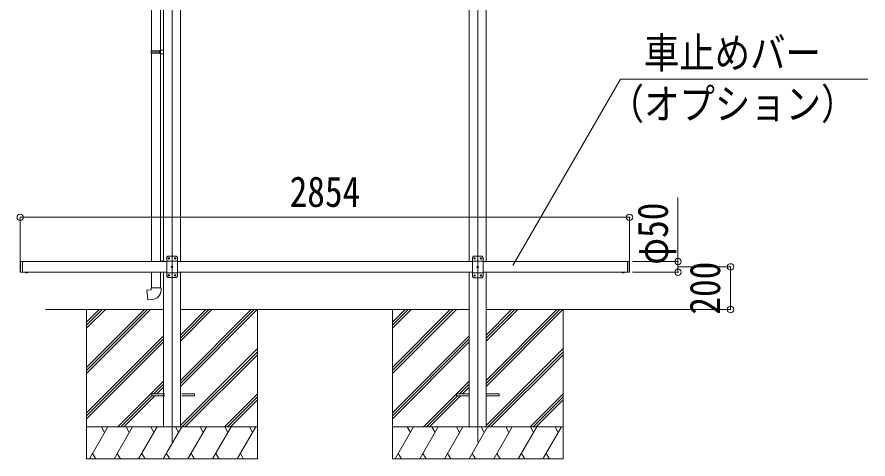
# Model space of a CAD drawing. Units: millimetres at full size, sheet at 1:30. Extents: x -8385 to 8479, y -5853 to 5787.
# Drawn here: x 689 to 4675, y -3710 to -1640 of the extents above; entities that cross this region are included whole.
import ezdxf
from ezdxf.enums import TextEntityAlignment as Align

# ---------------------------------------------------------------- set-up
doc = ezdxf.new("R2010")
doc.units = ezdxf.units.MM
doc.header["$LTSCALE"] = 30
doc.header["$PDMODE"] = 32
doc.header["$PDSIZE"] = 30
for name, color, linetype, lineweight in [('0-0_0', 7, 'Continuous', 9), ('0-1_本体', 4, 'Continuous', 9), ('0-2_部品', 7, 'Continuous', 9), ('0-4_TABLE1', 3, 'Continuous', 9), ('0-5_DIM1', 3, 'Continuous', 9), ('0-8_PARTS2', 2, 'Continuous', 9), ('0-A_寸法', 6, 'Continuous', 9)]:
    doc.layers.add(name, color=color, linetype=linetype, lineweight=lineweight)
doc.styles.add('ＭＳ ゴシック', font='')
doc.styles.get('ＭＳ ゴシック').set_extended_font_data('MS Gothic')

msp = doc.modelspace()

# ---------------------------------------------------------------- linework, layer by layer
at = {"layer": '0-0_0'}
for p, q in [((1375.27, -3010.5), (822.19, -3010.5)), ((1014.87, -3010.5), (1014.87, -3710.5)), ((1014.87, -3282), (1286.38, -3010.5)), ((1014.87, -3296.14), (1300.52, -3010.5)), ((1014.87, -3310.28), (1314.66, -3010.5)), ((1014.87, -3069.87), (1074.24, -3010.5)), ((1014.87, -3084.01), (1088.38, -3010.5)), ((1014.87, -3098.15), (1102.53, -3010.5)), ((1454.27, -3010.5), (2807.27, -3010.5)), ((1454.27, -3370.36), (1814.14, -3010.5)), ((1454.27, -3342.08), (1785.85, -3010.5)), ((1454.27, -3356.22), (1799.99, -3010.5)), ((1454.27, -3158.23), (1602, -3010.5)), ((1454.27, -3144.09), (1587.86, -3010.5)), ((1454.27, -3129.95), (1573.72, -3010.5)), ((1814.87, -3010.5), (1814.87, -3710.5)), ((2446.87, -3010.5), (2446.87, -3710.5)), ((2446.87, -3282), (2718.38, -3010.5)), ((2446.87, -3296.14), (2732.52, -3010.5)), ((2446.87, -3310.28), (2746.66, -3010.5)), ((2446.87, -3069.87), (2506.24, -3010.5)), ((2446.87, -3084.01), (2520.38, -3010.5)), ((2446.87, -3098.15), (2534.53, -3010.5)), ((2886.27, -3370.36), (3246.14, -3010.5)), ((2886.27, -3342.08), (3217.85, -3010.5)), ((2886.27, -3356.22), (3231.99, -3010.5)), ((2886.27, -3158.23), (3034, -3010.5)), ((2886.27, -3144.09), (3019.86, -3010.5)), ((2886.27, -3129.95), (3005.72, -3010.5)), ((2886.27, -3010.5), (3784.77, -3010.5)), ((3246.87, -3010.5), (3246.87, -3710.5)), ((1014.87, -3494.13), (1375.27, -3133.73)), ((1014.87, -3508.27), (1375.27, -3147.88)), ((2446.87, -3494.13), (2807.27, -3133.73)), ((2446.87, -3508.27), (2807.27, -3147.88)), ((1014.87, -3522.41), (1375.27, -3162.02)), ((2446.87, -3522.41), (2807.27, -3162.02)), ((1454.27, -3554.21), (1814.87, -3193.61)), ((1462.12, -3560.5), (1814.87, -3207.75)), ((1476.27, -3560.5), (1814.87, -3221.89)), ((2886.27, -3554.21), (3246.87, -3193.61)), ((2894.12, -3560.5), (3246.87, -3207.75)), ((2908.27, -3560.5), (3246.87, -3221.89)), ((1160.64, -3560.5), (1375.27, -3345.87)), ((2592.64, -3560.5), (2807.27, -3345.87)), ((1329.28, -3406), (1375.27, -3360.01)), ((1343.42, -3406), (1375.27, -3374.15)), ((2761.28, -3406), (2807.27, -3360.01)), ((2775.42, -3406), (2807.27, -3374.15)), ((1174.78, -3560.5), (1320.28, -3415)), ((1188.92, -3560.5), (1334.42, -3415)), ((1660.11, -3560.5), (1814.87, -3405.74)), ((1674.26, -3560.5), (1814.87, -3419.88)), ((2606.78, -3560.5), (2752.28, -3415)), ((2620.92, -3560.5), (2766.42, -3415)), ((3092.11, -3560.5), (3246.87, -3405.74)), ((3106.26, -3560.5), (3246.87, -3419.88)), ((1688.4, -3560.5), (1814.87, -3434.02)), ((3120.4, -3560.5), (3246.87, -3434.02)), ((1814.87, -3560.5), (1014.87, -3560.5)), ((1027.58, -3710.5), (1114.18, -3560.5)), ((1099.18, -3586.48), (1084.18, -3560.5)), ((1143.05, -3710.5), (1229.65, -3560.5)), ((1214.65, -3586.48), (1199.65, -3560.5)), ((1258.52, -3710.5), (1345.12, -3560.5)), ((1330.12, -3586.48), (1315.12, -3560.5)), ((1373.99, -3710.5), (1460.59, -3560.5)), ((1445.59, -3586.48), (1430.59, -3560.49)), ((1489.46, -3710.5), (1576.06, -3560.5)), ((1561.06, -3586.48), (1546.06, -3560.5)), ((1604.93, -3710.5), (1691.53, -3560.5)), ((1661.53, -3560.5), (1676.53, -3586.48)), ((1720.4, -3710.5), (1807, -3560.5)), ((1777, -3560.5), (1792, -3586.48)), ((3246.87, -3560.5), (2446.87, -3560.5)), ((2459.58, -3710.5), (2546.18, -3560.5)), ((2531.18, -3586.48), (2516.18, -3560.5)), ((2575.05, -3710.5), (2661.65, -3560.5)), ((2646.65, -3586.48), (2631.65, -3560.5)), ((2690.52, -3710.5), (2777.12, -3560.5)), ((2762.12, -3586.48), (2747.12, -3560.5)), ((2805.99, -3710.5), (2892.59, -3560.5)), ((2877.59, -3586.48), (2862.59, -3560.49)), ((2921.46, -3710.5), (3008.06, -3560.5)), ((2993.06, -3586.48), (2978.06, -3560.5)), ((3036.93, -3710.5), (3123.53, -3560.5)), ((3093.53, -3560.5), (3108.53, -3586.48)), ((3152.4, -3710.5), (3239, -3560.5)), ((3209, -3560.5), (3224, -3586.48)), ((1042.58, -3684.52), (1057.57, -3710.5)), ((1158.05, -3684.52), (1173.04, -3710.5)), ((1273.52, -3684.52), (1288.52, -3710.5)), ((1388.99, -3684.52), (1403.99, -3710.5)), ((1504.46, -3684.52), (1519.45, -3710.5)), ((1619.93, -3684.52), (1634.92, -3710.5)), ((1735.4, -3684.52), (1750.39, -3710.5)), ((2474.58, -3684.52), (2489.57, -3710.5)), ((2590.05, -3684.52), (2605.04, -3710.5)), ((2705.52, -3684.52), (2720.52, -3710.5)), ((2820.99, -3684.52), (2835.99, -3710.5)), ((2936.46, -3684.52), (2951.45, -3710.5)), ((3051.93, -3684.52), (3066.92, -3710.5)), ((3167.4, -3684.52), (3182.39, -3710.5)), ((1014.87, -3710.5), (1814.87, -3710.5)), ((2446.87, -3710.5), (3246.87, -3710.5))]:
    msp.add_line(p, q, dxfattribs=at)
at = {"layer": '0-1_本体'}
for p, q in [((1375.37, -398.04), (1375.37, -2785.49)), ((1454.37, -398.04), (1454.37, -2785.49)), ((2807.27, -398.04), (2807.27, -2785.5)), ((2886.27, -398.04), (2886.27, -2785.5)), ((1375.37, -2835.49), (1375.37, -3560.5)), ((1454.37, -2835.49), (1454.37, -3560.5)), ((2807.27, -2835.5), (2807.27, -3560.5)), ((2886.27, -2835.5), (2886.27, -3560.5))]:
    msp.add_line(p, q, dxfattribs=at)
at = {"layer": '0-2_部品'}
for p, q in [((1319.37, -710.55), (1319.37, -1797.74)), ((1361.37, -713.11), (1361.37, -1795.18)), ((1317.37, -1799.74), (1318.37, -1797.74)), ((1317.37, -1799.74), (1361.37, -1799.74)), ((1317.37, -1799.74), (1317.37, -1807.74)), ((1317.37, -1807.74), (1361.37, -1807.74)), ((1317.37, -1807.74), (1318.37, -1809.74)), ((1318.37, -1797.74), (1361.37, -1797.74)), ((1318.37, -1809.74), (1361.37, -1809.74)), ((1319.37, -1809.74), (1319.37, -2785.49)), ((1356.89, -1799.74), (1356.47, -1797.74)), ((1359.37, -1795.24), (1375.37, -1794.77)), ((1359.37, -1797.24), (1359.37, -1795.24)), ((1359.37, -1797.24), (1361.37, -1797.24)), ((1359.37, -1812.24), (1359.37, -1810.24)), ((1359.37, -1812.24), (1375.37, -1812.71)), ((1361.37, -1812.3), (1361.34, -2783.34)), ((1375.37, -1794.77), (1375.37, -1812.71)), ((1359.37, -2783.4), (1375.37, -2782.93)), ((1359.37, -2785.4), (1359.37, -2783.4)), ((1359.37, -2785.4), (1361.37, -2785.4)), ((1361.37, -2785.49), (1361.37, -2785.4)), ((1319.37, -2835.49), (1319.37, -2907.9)), ((1361.37, -2835.49), (1361.37, -2907.9)), ((1317.37, -2907.9), (1363.37, -2907.9)), ((1317.37, -2917.9), (1317.37, -2907.9)), ((1363.37, -2907.9), (1363.37, -2918.82))]:
    msp.add_line(p, q, dxfattribs=at)
at = {"layer": '0-2_部品', "color": 4}
for p, q in [((1320.68, -3406), (1320.68, -3415)), ((1320.68, -3406), (1381.07, -3406)), ((1320.68, -3415), (1381.07, -3415)), ((1460.07, -3406), (1520.68, -3406)), ((1460.07, -3415), (1520.68, -3415)), ((1520.68, -3406), (1520.68, -3415)), ((2746.87, -3406), (2746.87, -3415)), ((2746.87, -3406), (2807.27, -3406)), ((2746.87, -3415), (2807.27, -3415)), ((2886.27, -3406), (2946.87, -3406)), ((2886.27, -3415), (2946.87, -3415)), ((2946.87, -3406), (2946.87, -3415))]:
    msp.add_line(p, q, dxfattribs=at)
at = {"layer": '0-2_部品'}
for points in [[(1356.89, -1799.74), (1356.89, -1807.74), (1356.47, -1809.74)], [(1359.37, -1810.24), (1361.37, -1810.24), (1361.37, -1797.24)], [(1322.29, -2963.64), (1301.46, -2965.47), (1297.45, -2919.64), (1317.37, -2917.9)]]:
    msp.add_lwpolyline(points, dxfattribs=at)
msp.add_arc((1318.37, -2918.82), 45, 275, 0, dxfattribs=at)
at = {"layer": '0-4_TABLE1'}
for p, q in [((713.77, -2785.5), (1389.87, -2785.5)), ((1439.87, -2785.5), (2821.77, -2785.5)), ((2871.77, -2785.5), (3547.77, -2785.5)), ((713.77, -2835.5), (1389.87, -2835.5)), ((1439.87, -2835.5), (2821.77, -2835.5)), ((2871.77, -2835.5), (3547.77, -2835.5))]:
    msp.add_line(p, q, dxfattribs=at)
at = {"layer": '0-5_DIM1'}
for p, q in [((703.77, -2787.5), (703.77, -2833.5)), ((705.77, -2785.5), (705.77, -2835.5)), ((713.77, -2785.5), (713.77, -2835.5)), ((1394.87, -2760.5), (1389.87, -2765.5)), ((1389.87, -2765.5), (1389.87, -2855.5)), ((1439.87, -2783.2), (1389.87, -2783.2)), ((1434.87, -2760.5), (1394.87, -2760.5)), ((1398.61, -2770.08), (1397.77, -2770.08)), ((1401.13, -2770.92), (1401.97, -2770.92)), ((1428.61, -2770.08), (1427.77, -2770.08)), ((1431.13, -2770.92), (1431.97, -2770.92)), ((1434.87, -2760.5), (1439.87, -2765.5)), ((1439.87, -2855.5), (1439.87, -2765.5)), ((1534.67, -2785.5), (1534.67, -2785.4)), ((2826.87, -2761.02), (2821.87, -2766.02)), ((2821.87, -2766.02), (2821.87, -2856.02)), ((2871.87, -2783.72), (2821.87, -2783.72)), ((2866.87, -2761.02), (2826.87, -2761.02)), ((2830.61, -2770.6), (2829.77, -2770.6)), ((2833.13, -2771.44), (2833.97, -2771.44)), ((2860.61, -2770.6), (2859.77, -2770.6)), ((2863.13, -2771.44), (2863.97, -2771.44)), ((2866.87, -2761.02), (2871.87, -2766.02)), ((2871.87, -2856.02), (2871.87, -2766.02)), ((3547.77, -2785.5), (3547.77, -2835.5)), ((3547.77, -2785.5), (3555.77, -2785.5)), ((3555.77, -2785.5), (3555.77, -2835.5)), ((3557.77, -2787.5), (3555.77, -2785.5)), ((3557.77, -2787.5), (3557.77, -2833.5)), ((1413.61, -2810.08), (1412.77, -2810.08)), ((1416.13, -2810.92), (1416.97, -2810.92)), ((2845.61, -2810.6), (2844.77, -2810.6)), ((2848.13, -2811.44), (2848.97, -2811.44)), ((703.77, -2833.5), (705.77, -2835.5)), ((705.77, -2835.5), (715.77, -2835.5)), ((739.67, -2835.5), (727.87, -2835.5)), ((727.87, -2835.5), (727.87, -2836.01)), ((739.67, -2835.5), (727.87, -2835.5)), ((727.87, -2835.5), (727.87, -2836.01)), ((739.67, -2836.01), (727.87, -2836.01)), ((739.67, -2836.01), (727.87, -2836.01)), ((736.27, -2835.5), (731.27, -2835.5)), ((736.27, -2835.5), (731.27, -2835.5)), ((739.67, -2835.5), (739.67, -2836.01)), ((739.67, -2835.5), (739.67, -2836.01)), ((1439.87, -2837.8), (1389.87, -2837.8)), ((1394.87, -2860.5), (1389.87, -2855.5)), ((1394.87, -2860.5), (1434.87, -2860.5)), ((1398.61, -2850.08), (1397.77, -2850.08)), ((1401.13, -2850.92), (1401.97, -2850.92)), ((1428.61, -2850.08), (1427.77, -2850.08)), ((1431.13, -2850.92), (1431.97, -2850.92)), ((1434.87, -2860.5), (1439.87, -2855.5)), ((2871.87, -2838.32), (2821.87, -2838.32)), ((2826.87, -2861.02), (2821.87, -2856.02)), ((2826.87, -2861.02), (2866.87, -2861.02)), ((2830.61, -2850.6), (2829.77, -2850.6)), ((2833.13, -2851.44), (2833.97, -2851.44)), ((2860.61, -2850.6), (2859.77, -2850.6)), ((2863.13, -2851.44), (2863.97, -2851.44)), ((2866.87, -2861.02), (2871.87, -2856.02)), ((3521.87, -2835.5), (3533.67, -2835.5)), ((3521.87, -2835.5), (3521.87, -2836.01)), ((3521.87, -2836.01), (3533.67, -2836.01)), ((3525.27, -2835.5), (3530.27, -2835.5)), ((3533.67, -2835.5), (3533.67, -2836.01)), ((3547.77, -2835.5), (3555.77, -2835.5)), ((3557.77, -2833.5), (3555.77, -2835.5))]:
    msp.add_line(p, q, dxfattribs=at)
for points in [[(703.77, -2787.5), (705.77, -2785.5), (715.77, -2785.5)], [(1397.77, -2770.08), (1397.77, -2770.92), (1398.61, -2770.92)], [(1400.29, -2769.24), (1400.29, -2768.4), (1399.45, -2768.4), (1399.45, -2769.24)], [(1399.45, -2771.76), (1399.45, -2772.6), (1400.29, -2772.6), (1400.29, -2771.76)], [(1401.97, -2770.92), (1401.97, -2770.08), (1401.13, -2770.08)], [(1427.77, -2770.08), (1427.77, -2770.92), (1428.61, -2770.92)], [(1430.29, -2769.24), (1430.29, -2768.4), (1429.45, -2768.4), (1429.45, -2769.24)], [(1429.45, -2771.76), (1429.45, -2772.6), (1430.29, -2772.6), (1430.29, -2771.76)], [(1431.97, -2770.92), (1431.97, -2770.08), (1431.13, -2770.08)], [(2829.77, -2770.6), (2829.77, -2771.44), (2830.61, -2771.44)], [(2832.29, -2769.76), (2832.29, -2768.92), (2831.45, -2768.92), (2831.45, -2769.76)], [(2831.45, -2772.28), (2831.45, -2773.12), (2832.29, -2773.12), (2832.29, -2772.28)], [(2833.97, -2771.44), (2833.97, -2770.6), (2833.13, -2770.6)], [(2859.77, -2770.6), (2859.77, -2771.44), (2860.61, -2771.44)], [(2862.29, -2769.76), (2862.29, -2768.92), (2861.45, -2768.92), (2861.45, -2769.76)], [(2861.45, -2772.28), (2861.45, -2773.12), (2862.29, -2773.12), (2862.29, -2772.28)], [(2863.97, -2771.44), (2863.97, -2770.6), (2863.13, -2770.6)], [(1412.77, -2810.08), (1412.77, -2810.92), (1413.61, -2810.92)], [(1415.29, -2809.24), (1415.29, -2808.4), (1414.45, -2808.4), (1414.45, -2809.24)], [(1414.45, -2811.76), (1414.45, -2812.6), (1415.29, -2812.6), (1415.29, -2811.76)], [(1416.97, -2810.92), (1416.97, -2810.08), (1416.13, -2810.08)], [(2844.77, -2810.6), (2844.77, -2811.44), (2845.61, -2811.44)], [(2847.29, -2809.76), (2847.29, -2808.92), (2846.45, -2808.92), (2846.45, -2809.76)], [(2846.45, -2812.28), (2846.45, -2813.12), (2847.29, -2813.12), (2847.29, -2812.28)], [(2848.97, -2811.44), (2848.97, -2810.6), (2848.13, -2810.6)], [(731.32, -2838.21), (732.62, -2835.55), (733.77, -2834.93)], [(731.32, -2838.21), (732.62, -2835.55), (733.77, -2834.93)], [(736.22, -2838.21), (734.92, -2835.55), (733.77, -2834.93)], [(736.22, -2838.21), (734.92, -2835.55), (733.77, -2834.93)], [(1397.77, -2850.08), (1397.77, -2850.92), (1398.61, -2850.92)], [(1400.29, -2849.24), (1400.29, -2848.4), (1399.45, -2848.4), (1399.45, -2849.24)], [(1399.45, -2851.76), (1399.45, -2852.6), (1400.29, -2852.6), (1400.29, -2851.76)], [(1401.97, -2850.92), (1401.97, -2850.08), (1401.13, -2850.08)], [(1427.77, -2850.08), (1427.77, -2850.92), (1428.61, -2850.92)], [(1430.29, -2849.24), (1430.29, -2848.4), (1429.45, -2848.4), (1429.45, -2849.24)], [(1429.45, -2851.76), (1429.45, -2852.6), (1430.29, -2852.6), (1430.29, -2851.76)], [(1431.97, -2850.92), (1431.97, -2850.08), (1431.13, -2850.08)], [(2829.77, -2850.6), (2829.77, -2851.44), (2830.61, -2851.44)], [(2832.29, -2849.76), (2832.29, -2848.92), (2831.45, -2848.92), (2831.45, -2849.76)], [(2831.45, -2852.28), (2831.45, -2853.12), (2832.29, -2853.12), (2832.29, -2852.28)], [(2833.97, -2851.44), (2833.97, -2850.6), (2833.13, -2850.6)], [(2859.77, -2850.6), (2859.77, -2851.44), (2860.61, -2851.44)], [(2862.29, -2849.76), (2862.29, -2848.92), (2861.45, -2848.92), (2861.45, -2849.76)], [(2861.45, -2852.28), (2861.45, -2853.12), (2862.29, -2853.12), (2862.29, -2852.28)], [(2863.97, -2851.44), (2863.97, -2850.6), (2863.13, -2850.6)], [(3525.32, -2838.21), (3526.62, -2835.55), (3527.77, -2834.93)], [(3530.22, -2838.21), (3528.92, -2835.55), (3527.77, -2834.93)]]:
    msp.add_lwpolyline(points, dxfattribs=at)
for centre in [(1399.87, -2770.5), (1429.87, -2770.5), (2831.87, -2771.02), (2861.87, -2771.02), (1414.87, -2810.5), (2846.87, -2811.02), (1399.87, -2850.5), (1429.87, -2850.5), (2831.87, -2851.02), (2861.87, -2851.02)]:
    msp.add_circle(centre, 3.5, dxfattribs=at)
for centre, radius, start, end in [((1398.61, -2769.24), 0.84, 270, 0), ((1398.61, -2771.76), 0.84, 0, 90), ((1401.13, -2769.24), 0.84, 180, 270), ((1401.13, -2771.76), 0.84, 90, 180), ((1428.61, -2769.24), 0.84, 270, 0), ((1428.61, -2771.76), 0.84, 0, 90), ((1431.13, -2769.24), 0.84, 180, 270), ((1431.13, -2771.76), 0.84, 90, 180), ((2830.61, -2769.76), 0.84, 270, 0), ((2830.61, -2772.28), 0.84, 0, 90), ((2833.13, -2769.76), 0.84, 180, 270), ((2833.13, -2772.28), 0.84, 90, 180), ((2860.61, -2769.76), 0.84, 270, 0), ((2860.61, -2772.28), 0.84, 0, 90), ((2863.13, -2769.76), 0.84, 180, 270), ((2863.13, -2772.28), 0.84, 90, 180), ((1413.61, -2809.24), 0.84, 270, 0), ((1413.61, -2811.76), 0.84, 0, 90), ((1416.13, -2809.24), 0.84, 180, 270), ((1416.13, -2811.76), 0.84, 90, 180), ((2845.61, -2809.76), 0.84, 270, 0), ((2845.61, -2812.28), 0.84, 0, 90), ((2848.13, -2809.76), 0.84, 180, 270), ((2848.13, -2812.28), 0.84, 90, 180), ((733.77, -2830.58), 8.02, 222.61678, 317.38322), ((733.77, -2830.58), 8.02, 222.61678, 317.38322), ((1398.61, -2849.24), 0.84, 270, 0), ((1398.61, -2851.76), 0.84, 0, 90), ((1401.13, -2849.24), 0.84, 180, 270), ((1401.13, -2851.76), 0.84, 90, 180), ((1428.61, -2849.24), 0.84, 270, 0), ((1428.61, -2851.76), 0.84, 0, 90), ((1431.13, -2849.24), 0.84, 180, 270), ((1431.13, -2851.76), 0.84, 90, 180), ((2830.61, -2849.76), 0.84, 270, 0), ((2830.61, -2852.28), 0.84, 0, 90), ((2833.13, -2849.76), 0.84, 180, 270), ((2833.13, -2852.28), 0.84, 90, 180), ((2860.61, -2849.76), 0.84, 270, 0), ((2860.61, -2852.28), 0.84, 0, 90), ((2863.13, -2849.76), 0.84, 180, 270), ((2863.13, -2852.28), 0.84, 90, 180), ((3527.77, -2830.58), 8.02, 222.61678, 317.38322)]:
    msp.add_arc(centre, radius, start, end, dxfattribs=at)
at = {"layer": '0-8_PARTS2'}
for p, q in [((1414.77, 31.67), (1414.77, -3631.79)), ((2846.77, 31.67), (2846.77, -3631.79))]:
    msp.add_line(p, q, dxfattribs=at)
at = {"layer": '0-A_寸法'}
for p, q in [((3010.48, -2804.44), (3514.89, -1930.78)), ((3514.89, -1930.78), (4674.79, -1930.78)), ((3784.77, -2785.5), (3784.77, -2485.5)), ((703.77, -2578.19), (703.77, -2782.81)), ((703.77, -2578.19), (3557.77, -2578.19)), ((3557.77, -2578.19), (3557.77, -2782.81)), ((3784.77, -2785.5), (3572.08, -2785.5)), ((3784.77, -2835.5), (3784.77, -2785.5)), ((4031.23, -2810.5), (3784.77, -2810.5)), ((4031.23, -3010.5), (4031.23, -2810.5)), ((3784.77, -2835.5), (3572.08, -2835.5)), ((4031.23, -3010.5), (3784.77, -3010.5))]:
    msp.add_line(p, q, dxfattribs=at)
for p in [(703.77, -2578.19), (3557.77, -2578.19), (3784.77, -2785.5), (3784.77, -2835.5), (4031.23, -2810.5), (4031.23, -3010.5)]:
    msp.add_point(p, dxfattribs=at)

# ---------------------------------------------------------------- texts
at = {"layer": '0-A_寸法', "color": 7, "style": 'ＭＳ ゴシック', "width": 0.85}
for s, p in [('車止めバー', (3625.28, -1921.99)), ('（オプション）', (3460.28, -2161.03)), ('2854', (1965.77, -2572.19))]:
    msp.add_text(s, height=143, dxfattribs=at).set_placement(p, align=Align.BOTTOM_LEFT)
for s, p in [('φ50', (3780.77, -2800.5)), ('200', (4025.23, -3034.25))]:
    msp.add_text(s, height=143, rotation=90, dxfattribs=at).set_placement(p, align=Align.BOTTOM_LEFT)

doc.saveas('drawing.dxf')
